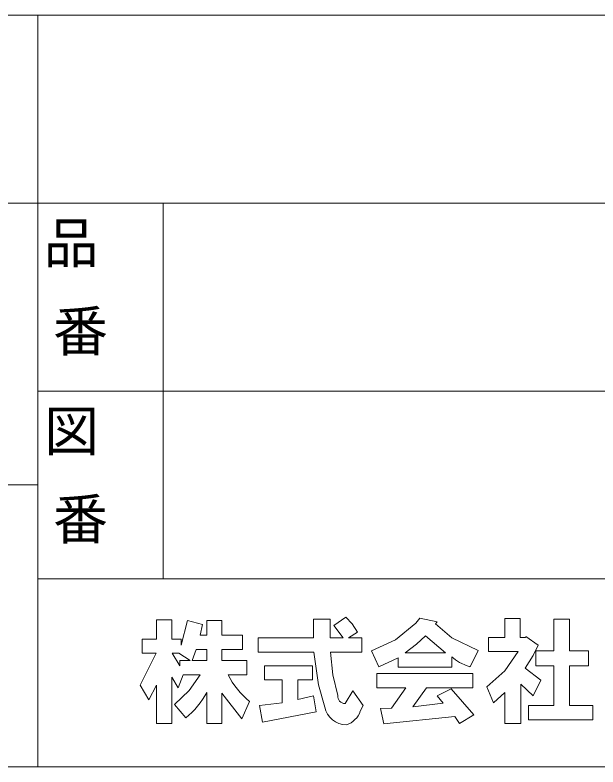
# Model space of a CAD drawing. Units: millimetres, scale not verified. Extents: x -1055 to 203, y -143 to 143.
# Drawn here: x 143.28 to 161.87, y -138 to -114 of the extents above; entities that cross this region are included whole.
import ezdxf
from ezdxf.enums import TextEntityAlignment as Align

# ---------------------------------------------------------------- set-up
doc = ezdxf.new("R2010")
doc.units = ezdxf.units.MM
doc.header["$LTSCALE"] = 0.5
for name, color, linetype, lineweight in [('0-3_図面_FORMAT$03_TEXT', 7, 'Continuous', 18), ('0-4_図面_FORMAT$02_LOGO$01_MZ_LO', 7, 'Continuous', 18), ('0-6_図面_FORMAT$01_WAKU$OUT_LINE', 6, 'Continuous', 18), ('0-7_図面_FORMAT$01_WAKU$SUB_LINE', 7, 'Continuous', 18)]:
    doc.layers.add(name, color=color, linetype=linetype, lineweight=lineweight)
doc.styles.add('ＭＳ ゴシック', font='')
doc.styles.get('ＭＳ ゴシック').set_extended_font_data('MS Gothic')

# ---------------------------------------------------------------- blocks, each defined once
blk = doc.blocks.new('_X48')
at = {"layer": '0-3_図面_FORMAT$03_TEXT', "style": 'ＭＳ ゴシック'}
for s, p in [('図', (1148.415, 683.399)), ('番', (1148.982, 677.777))]:
    blk.add_text(s, height=2.566, dxfattribs=at).set_placement(p, align=Align.BOTTOM_LEFT)
blk = doc.blocks.new('_X47')
at = {"layer": '0-3_図面_FORMAT$03_TEXT', "style": 'ＭＳ ゴシック'}
for s, p in [('品', (1148.38, 695.399)), ('番', (1148.982, 689.777))]:
    blk.add_text(s, height=2.566, dxfattribs=at).set_placement(p, align=Align.BOTTOM_LEFT)

msp = doc.modelspace()

# ---------------------------------------------------------------- linework, layer by layer
at = {"layer": '0-4_図面_FORMAT$02_LOGO$01_MZ_LO'}
for p, q in [((147.7883, -133.3074), (148.2763, -133.3074)), ((147.7883, -133.9246), (147.7883, -133.3074)), ((148.2763, -133.3074), (148.2763, -133.9246)), ((149.3959, -133.3218), (149.8696, -133.3218)), ((149.3959, -133.7955), (149.3959, -133.3218)), ((149.8696, -133.3218), (149.8696, -133.7955)), ((152.7978, -133.2787), (153.3289, -133.2787)), ((152.7978, -133.8816), (152.7978, -133.2787)), ((153.3289, -133.2787), (153.3289, -133.8816)), ((155.4103, -133.939), (156.0562, -133.4079)), ((156.0562, -133.4079), (156.1854, -133.25)), ((156.1854, -133.25), (156.7452, -133.3648)), ((156.7452, -133.3648), (156.6878, -133.4366)), ((158.8983, -133.2644), (159.3864, -133.2644)), ((158.8983, -133.8672), (158.8983, -133.2644)), ((159.3864, -133.2644), (159.3864, -133.8672)), ((160.4629, -133.2787), (160.9653, -133.2787)), ((160.4629, -134.2978), (160.4629, -133.2787)), ((160.9653, -133.2787), (160.9653, -134.2978)), ((149.1806, -133.7955), (149.3959, -133.7955)), ((149.8696, -133.7955), (150.5299, -133.7955)), ((150.5299, -133.7955), (150.5299, -134.2548)), ((151.0323, -133.8816), (152.7978, -133.8816)), ((151.0323, -134.3409), (151.0323, -133.8816)), ((153.3289, -133.8816), (153.7452, -133.8816)), ((154.2045, -133.695), (153.9175, -133.8816)), ((153.9175, -133.8816), (154.3337, -133.8816)), ((154.3337, -133.8816), (154.3337, -134.3409)), ((158.3816, -133.8672), (158.8983, -133.8672)), ((158.3816, -134.3122), (158.3816, -133.8672)), ((159.3864, -133.8672), (159.5586, -133.8672)), ((159.5586, -133.8672), (159.573, -133.8385)), ((159.573, -133.8385), (159.9605, -134.1112)), ((147.3289, -133.9246), (147.7883, -133.9246)), ((147.3289, -134.3696), (147.3289, -133.9246)), ((148.2763, -133.9246), (148.5778, -133.9246)), ((147.7739, -134.3696), (147.3289, -134.3696)), ((148.2907, -134.3696), (148.5347, -134.7715)), ((148.506, -134.3696), (148.2907, -134.3696)), ((148.8648, -134.5993), (148.506, -134.3696)), ((149.0514, -134.2548), (148.9222, -134.5993)), ((149.3959, -134.2548), (149.0514, -134.2548)), ((149.3959, -134.5993), (149.3959, -134.2548)), ((149.8696, -134.2548), (149.8696, -134.5993)), ((150.5299, -134.2548), (149.8696, -134.2548)), ((152.8122, -134.3409), (151.0323, -134.3409)), ((154.3337, -134.3409), (153.3433, -134.3409)), ((159.3289, -134.3122), (158.3816, -134.3122)), ((158.8983, -134.9294), (159.3289, -134.3122)), ((159.8888, -134.2978), (160.4629, -134.2978)), ((159.8888, -134.7715), (159.8888, -134.2978)), ((160.9653, -134.2978), (161.5682, -134.2978)), ((161.5682, -134.2978), (161.5682, -134.7715)), ((148.5347, -134.5993), (148.8648, -134.5993)), ((148.5347, -134.7715), (148.5347, -134.5993)), ((148.9222, -134.5993), (149.3959, -134.5993)), ((149.8696, -134.5993), (150.6734, -134.5993)), ((150.6734, -134.5993), (150.6734, -135.0586)), ((155.4964, -134.8146), (155.4964, -134.5132)), ((157.2045, -134.4844), (157.2045, -134.8146)), ((157.2179, -134.4956), (157.2179, -134.4956)), ((157.2589, -134.5297), (157.2179, -134.4956)), ((151.2333, -134.7715), (152.7691, -134.7715)), ((151.2333, -135.2165), (151.2333, -134.7715)), ((152.7691, -134.7715), (152.7691, -135.2165)), ((157.2045, -134.8146), (155.4964, -134.8146)), ((157.6238, -134.742), (157.5294, -134.6991)), ((157.7787, -134.7961), (157.7309, -134.7819)), ((160.4629, -134.7715), (159.8888, -134.7715)), ((160.4629, -136.0347), (160.4629, -134.7715)), ((160.9653, -134.7715), (160.9653, -136.0347)), ((161.5682, -134.7715), (160.9653, -134.7715)), ((148.6352, -135.0586), (148.4773, -135.4749)), ((149.1806, -135.0586), (148.6352, -135.0586)), ((150.6734, -135.0586), (150.0706, -135.0586)), ((154.8218, -135.0156), (157.8792, -135.0156)), ((154.8218, -135.4749), (154.8218, -135.0156)), ((157.8792, -135.0156), (157.8792, -135.4749)), ((148.2763, -135.1304), (148.2763, -136.6089)), ((148.4773, -135.4749), (148.2763, -135.1304)), ((151.7931, -135.2165), (151.2333, -135.2165)), ((151.7931, -135.9486), (151.7931, -135.2165)), ((152.2955, -135.2165), (152.2955, -135.8481)), ((152.7691, -135.2165), (152.2955, -135.2165)), ((147.7883, -136.6089), (147.7883, -135.3888)), ((153.8026, -135.9773), (154.0467, -135.5754)), ((154.0467, -135.5754), (154.3768, -136.0347)), ((155.7404, -135.4749), (154.8218, -135.4749)), ((155.2811, -136.1208), (155.7404, -135.4749)), ((156.4007, -135.4749), (155.9701, -136.0778)), ((157.8792, -135.4749), (156.4007, -135.4749)), ((156.7452, -135.7333), (157.1902, -135.5036)), ((159.4151, -135.36), (159.4151, -136.6089)), ((149.3959, -136.6089), (149.3959, -135.6184)), ((149.8696, -135.6471), (149.8696, -136.6089)), ((152.2955, -135.8481), (152.7978, -135.7333)), ((152.7978, -135.7333), (152.884, -136.2356)), ((156.9318, -135.9629), (156.7452, -135.7333)), ((158.8983, -136.6089), (158.8983, -135.6184)), ((151.0754, -136.0347), (151.7931, -135.9486)), ((151.1758, -136.5658), (151.0754, -136.0347)), ((154.3768, -136.0347), (154.2907, -136.2213)), ((155.9701, -136.0778), (156.9318, -135.9629)), ((159.6591, -136.494), (159.6591, -136.0347)), ((159.6591, -136.0347), (160.4629, -136.0347)), ((160.9653, -136.0347), (161.7117, -136.0347)), ((161.7117, -136.0347), (161.7117, -136.494)), ((152.884, -136.2356), (151.1758, -136.5658)), ((154.9366, -136.1352), (155.2811, -136.1208)), ((155.0371, -136.6232), (154.9366, -136.1352)), ((161.7117, -136.494), (159.6591, -136.494)), ((148.2763, -136.6089), (147.7883, -136.6089)), ((149.8696, -136.6089), (149.3959, -136.6089)), ((159.4151, -136.6089), (158.8983, -136.6089))]:
    msp.add_line(p, q, dxfattribs=at)
for points in [[(148.5778, -133.9246), (148.5778, -134.1112), (148.7787, -133.3218), (149.2524, -133.451), (149.1806, -133.7955)], [(153.7452, -133.8816), (153.4438, -133.4797), (153.8313, -133.2213)], [(153.8313, -133.2213), (154.0323, -133.4366), (154.2045, -133.695)], [(156.6878, -133.4366), (157.2045, -133.8816), (158.0514, -134.2835), (157.7931, -134.8002)], [(155.4964, -134.5132), (154.8792, -134.8002), (154.6495, -134.2978), (155.4103, -133.939)], [(159.9605, -134.1112), (159.8026, -134.4414), (159.5443, -134.8433), (160.0467, -135.2309), (159.8026, -135.7333), (159.4151, -135.36)], [(147.7883, -135.3888), (147.5443, -135.8624), (147.2715, -135.3888), (147.7739, -134.3696)], [(153.1567, -136.0921), (152.9557, -135.3744), (152.8122, -134.3409)], [(153.3433, -134.3409), (153.4151, -135.0586), (153.573, -135.7189)], [(148.7213, -136.4366), (148.3624, -136.006), (148.8361, -135.561), (149.1806, -135.0586)], [(158.8983, -135.6184), (158.5395, -135.9486), (158.3242, -135.4462), (158.8983, -134.9294)], [(157.1902, -135.5036), (157.9079, -136.3361), (157.4486, -136.6089)], [(150.7596, -135.9055), (150.5156, -136.4653), (149.8696, -135.6471)], [(157.4486, -136.6089), (157.305, -136.3935), (155.0371, -136.6232)]]:
    msp.add_lwpolyline(points, dxfattribs=at)
msp.add_lwpolyline([(156.0849, -134.0825), (155.7261, -134.3553), (157.0036, -134.3553), (156.372, -133.8098)], close=True, dxfattribs=at)
for centre, radius, start, end in [((158.4077, -133.0625), 1.8626, 229.76364, 230.29804), ((158.0256, -133.6062), 1.2003, 230.29804, 245.57756), ((157.9651, -133.9903), 0.8256, 245.57756, 253.51907), ((158.233, -133.2603), 1.6016, 253.51907, 254.0546), ((152.3644, -133.8962), 2.5716, 206.87476, 231.38604), ((147.0314, -134.356), 2.6804, 309.08318, 331.90147), ((153.8013, -135.7472), 0.2301, 172.93048, 270.3366), ((153.8443, -135.9498), 0.7021, 191.69506, 270.11722), ((153.6475, -136.0019), 0.6795, 286.95592, 341.1657)]:
    msp.add_arc(centre, radius, start, end, dxfattribs=at)
at = {"layer": '0-6_図面_FORMAT$01_WAKU$OUT_LINE'}
for p, q in [((198, -114), (-198, -114)), ((198, -120), (-78, -120)), ((-198, -138), (198, -138))]:
    msp.add_line(p, q, dxfattribs=at)
at = {"layer": '0-7_図面_FORMAT$01_WAKU$SUB_LINE'}
for p, q in [((144, -114), (144, -138)), ((148, -132), (148, -120)), ((144, -126), (198, -126)), ((12, -129), (144, -129)), ((144, -132), (198, -132))]:
    msp.add_line(p, q, dxfattribs=at)

# ---------------------------------------------------------------- block references
at = {"layer": '0-3_図面_FORMAT$03_TEXT', "xscale": 0.5, "yscale": 0.5}
for name in ['_X47', '_X48']:
    msp.add_blockref(name, (-430, -470), dxfattribs=at)

doc.saveas('drawing.dxf')
